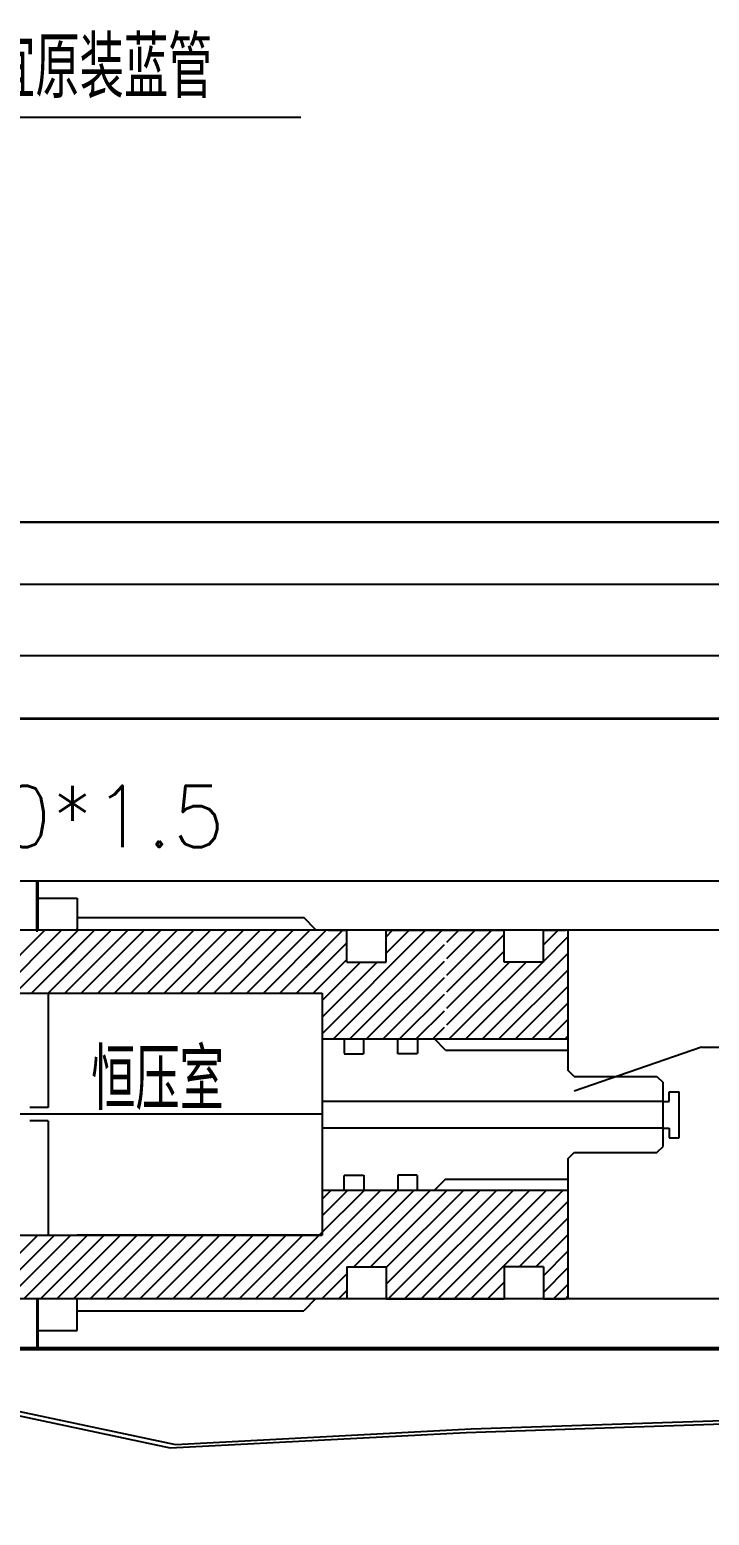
# Model space of a CAD drawing. Header units: millimetres. Extents: x -58888 to 139371, y -43158 to 38068.
# Drawn here: x 78518 to 84048, y 21865 to 33959 of the extents above; entities that cross this region are included whole.
import ezdxf

# ---------------------------------------------------------------- set-up
doc = ezdxf.new("R2010")
doc.units = ezdxf.units.MM
doc.linetypes.add('HIDDEN', pattern=[9.525, 6.35, -3.175])
doc.layers.add('图层2', color=108, linetype='Continuous')
doc.styles.get("Standard").update_dxf_attribs({"font": 'txt', "bigfont": 'gbcbig.shx'})

msp = doc.modelspace()

# ---------------------------------------------------------------- hatches: boundary and pattern name
at = {"layer": '图层2', "linetype": 'ByBlock'}
h = msp.add_hatch(dxfattribs=at)
h.set_pattern_fill('ANSI31', color=4, scale=100, angle=65)
h.set_pattern_definition([(110, (-788066.6, 274993.84), (-298.35241, -108.5914), [])])
h.paths.add_polyline_path([(65836.96, 20165.586, -0.242813426), (66394.82, 20483.373), (69706.895, 20620.57, -0.609252007), (70322.698, 19539.556), (68887.181, 17332.071, -0.322778908), (68123.999, 17036.263), (65033.983, 17840.674, -0.376479453), (64760.611, 18510.416)], flags=16)
h.paths.add_polyline_path([(70467.917, 17378.257), (72458.881, 20439.888, -0.242813426), (73016.741, 20757.675), (77238.842, 20932.568, -0.609252007), (77854.644, 19851.555), (75155.142, 15700.359, -0.322778908), (74391.96, 15404.551), (70878.398, 16319.222, -0.511968469)], flags=16)
h.paths.add_polyline_path([(76735.877, 15746.546), (79990.827, 20751.887, -0.242813426), (80548.687, 21069.673), (86761.762, 21327.039, -0.296342526), (87963.55, 20449.066, -0.201213631), (87933.875, 19001.917), (87126.639, 17509.034, 0.092385192), (85440.753, 14144.335, -0.34522848), (83286.079, 13089.182), (77146.358, 14687.51, -0.511968469)], flags=16)
h.paths.add_polyline_path([(60363.725, 23775.99), (59706.529, 23696.48, 0.345162234), (59008.46, 22998.808, 0.151565721), (59559.143, 19970.45, -0.115864056), (60331.189, 15629.365, 0.213121071), (60802.686, 12587.167, 0.248717019), (61051.01, 12455.497), (61733.305, 12455.497)])
edge = h.paths.add_edge_path()
edge.add_line((100600.551, 20009.2), (100600.551, 20609.2))
edge.add_line((100600.551, 20609.2), (100799.903, 20609.2))
edge.add_line((100799.903, 20609.2), (100799.903, 21647.271))
edge.add_line((100799.903, 21647.271), (97558, 21647.271))
edge.add_line((97558, 21647.271), (97558, 21151.34))
edge.add_line((97558, 21151.34), (98100.103, 21151.34))
edge.add_arc((98100.103, 20851.34), 300, 45.0173803, 90, ccw=False)
edge.add_line((98312.171, 21063.536), (98461.673, 20914.124))
edge.add_arc((98249.606, 20701.928), 300, 3.4703282, 45.0173803, ccw=False)
edge.add_line((98549.055, 20720.087), (98599.202, 19893.166))
edge.add_arc((98299.752, 19875.006), 300, -36.114949, 3.4703282, ccw=False)
edge.add_line((98542.103, 19698.184), (97583.12, 18383.811))
edge.add_arc((97340.769, 18560.633), 300, 270, 323.885051, ccw=False)
edge.add_line((97340.769, 18260.633), (94965.958, 18260.633))
edge.add_arc((94965.958, 18560.633), 300, 209.6387518, 270, ccw=False)
edge.add_line((94705.21, 18412.274), (93904.335, 19819.852))
edge.add_arc((94165.083, 19968.211), 300, 183.3685003, 209.6387518, ccw=False)
edge.add_line((93865.601, 19950.584), (93845.849, 20286.173))
edge.add_arc((94145.33, 20303.8), 300, 134.9825485, 183.3685003, ccw=False)
edge.add_line((93933.263, 20515.997), (94481.136, 21063.536))
edge.add_arc((94693.203, 20851.34), 300, 90, 134.9825485, ccw=False)
edge.add_line((94693.203, 21151.34), (95158, 21151.34))
edge.add_line((95158, 21151.34), (95158, 21647.271))
edge.add_line((95158, 21647.271), (63473.898, 21647.271))
edge.add_line((63473.898, 21647.271), (63473.898, 22586.199))
edge.add_line((63473.898, 22586.199), (61514.641, 22586.199))
edge.add_line((61514.641, 22586.199), (61514.641, 24065.435))
edge.add_line((61514.641, 24065.435), (60526.306, 24065.435))
edge.add_line((60526.306, 24065.435), (60363.725, 23775.99))
edge.add_line((60363.725, 23775.99), (61733.305, 12455.497))
edge.add_line((61733.305, 12455.497), (65042.225, 12455.497))
edge.add_line((65042.225, 12455.497), (65058.321, 12586.972))
edge.add_arc((66708.861, 13721.172), 2002.672, 82.8797516, 214.4956419, ccw=False)
edge.add_line((66957.097, 15708.4), (83975.687, 11278.022))
edge.add_line((83975.687, 11278.022), (90632.29, 11278.022))
edge.add_arc((90632.29, 11378.022), 100, 270, 369.2135186)
edge.add_arc((105659.748, 13815.578), 15123.869, 161.012335, 189.2135186, ccw=False)
edge.add_arc((92523.9, 18367.017), 1222.248, 34.2506382, 162.4117108, ccw=False)
edge.add_line((93534.189, 19054.915), (94183.078, 17914.462))
edge.add_arc((94791.49, 18260.633), 700, 209.6387518, 270)
edge.add_line((94791.49, 17560.633), (97493.248, 17560.633))
edge.add_arc((97493.248, 18260.633), 700, 270, 323.885051)
edge.add_line((98058.733, 17848.048), (99425.835, 19721.785))
edge.add_arc((99991.321, 19309.2), 700, 90, 143.885051, ccw=False)
edge.add_line((99991.321, 20009.2), (100600.551, 20009.2))
h.paths.add_polyline_path([(114122.131, 20009.2), (116363.725, 22584.872), (116363.725, 23214.828), (101749.903, 23214.828), (101749.903, 21647.271), (101399.903, 21647.271), (101399.903, 20609.2), (101600.551, 20609.2), (101600.551, 20009.2)])

# ---------------------------------------------------------------- linework, layer by layer
msp.add_line((74281.636, 33248.042), (80723.812, 33248.042))
at = {"color": 6}
for p, q in [((78577.009, 26630.485), (78577.009, 27030.485)), ((78577.009, 26890.485), (78905.278, 26890.485)), ((78905.278, 26890.485), (78905.278, 26630.485)), ((82878.091, 26627.787), (78897.009, 26630.491)), ((74745.314, 26115.491), (80898.091, 26115.491)), ((78668.206, 26115.491), (78668.206, 25183.765)), ((78668.206, 25183.765), (78518.206, 25183.765)), ((78668.206, 25077.217), (78518.206, 25077.217)), ((78668.206, 25077.217), (78668.206, 24145.491)), ((80898.091, 24145.491), (78905.278, 24145.491)), ((78577.009, 23630.496), (78577.009, 23230.496)), ((78905.278, 23370.496), (78905.278, 23630.496)), ((78577.009, 23370.496), (78905.278, 23370.496))]:
    msp.add_line(p, q, dxfattribs=at)
at = {"color": 1}
for p, q in [((83984.759, 25676.125), (82948.828, 25317.507)), ((83984.759, 25676.125), (87502.819, 25676.125)), ((83721.574, 25232.787), (83721.574, 25312.787)), ((83721.574, 25312.787), (83801.574, 25312.787)), ((83801.574, 24937.787), (83801.574, 25312.787)), ((83671.574, 25232.787), (80898.091, 25232.787)), ((83671.574, 25232.787), (83721.574, 25232.787)), ((80898.091, 25130.491), (73894.591, 25130.491)), ((83671.574, 25017.787), (80898.091, 25017.787)), ((83671.574, 25017.787), (83721.574, 25017.787)), ((83721.574, 25017.787), (83721.574, 24937.787)), ((83721.574, 24937.787), (83801.574, 24937.787)), ((78034.322, 22759.134), (79660.508, 22415.375)), ((78077.354, 22786.488), (79703.54, 22442.729)), ((82068.515, 22540.378), (84851.795, 22634.131)), ((82111.547, 22567.732), (84894.827, 22661.484)), ((79660.508, 22415.375), (82068.515, 22540.378)), ((79703.54, 22442.729), (82111.547, 22567.732))]:
    msp.add_line(p, q, dxfattribs=at)
at = {"layer": '图层2', "color": 2, "linetype": 'ByBlock'}
for p, q in [((70894.591, 29953.573), (123826.116, 29953.573)), ((70894.591, 28353.573), (123826.116, 28353.573)), ((74898.091, 27030.491), (129898.091, 27030.491)), ((78577.009, 27030.485), (78577.009, 26615.485)), ((78585.278, 27030.491), (78585.278, 26630.491)), ((78585.278, 26630.491), (78585.278, 27030.485)), ((74898.091, 26630.491), (129898.091, 26630.491)), ((74745.314, 26115.491), (80898.091, 26115.491)), ((74745.314, 24145.491), (80898.091, 24145.491)), ((74898.091, 23630.491), (129898.091, 23630.491)), ((78585.278, 23230.491), (78585.278, 23630.491)), ((78585.278, 23630.491), (78585.278, 23230.496)), ((74898.091, 23230.491), (129898.091, 23230.491))]:
    msp.add_line(p, q, dxfattribs=at)
at = {"layer": '图层2', "color": 3, "linetype": 'ByBlock'}
for p, q in [((72724.591, 29949.69), (123744.591, 29949.69)), ((72724.591, 28349.69), (123744.591, 28349.69))]:
    msp.add_line(p, q, dxfattribs=at)
at = {"layer": '图层2', "color": 6, "linetype": 'ByBlock'}
for p, q in [((78585.278, 27030.485), (78585.278, 26630.491)), ((80948.091, 26627.787), (81098.091, 26627.787)), ((81098.091, 26367.787), (81098.091, 26627.787)), ((81418.091, 26627.787), (82378.091, 26627.787)), ((81418.091, 26367.787), (81418.091, 26627.787)), ((82378.091, 26367.787), (82378.091, 26627.787)), ((82698.091, 26627.787), (82878.091, 26627.787)), ((82698.091, 26367.787), (82698.091, 26627.787)), ((82898.091, 26630.491), (82898.091, 25487.787)), ((81098.091, 26367.787), (81418.091, 26367.787)), ((82698.091, 26367.787), (82378.091, 26367.787)), ((80898.091, 26115.491), (80898.091, 24145.491)), ((80898.091, 26115.491), (80898.091, 24145.491)), ((80898.091, 25742.787), (82898.091, 25742.787)), ((81902.446, 25652.787), (82898.091, 25652.787)), ((82948.091, 25437.787), (82898.091, 25487.787)), ((82948.091, 25437.787), (83621.574, 25437.787)), ((83621.574, 25437.787), (83671.574, 25387.787)), ((83671.574, 24867.787), (83671.574, 25387.787)), ((82898.091, 24767.787), (82948.091, 24817.787)), ((82948.091, 24817.787), (83621.574, 24817.787)), ((83621.574, 24817.787), (83671.574, 24867.787)), ((82898.091, 24767.787), (82898.091, 23630.491)), ((81902.446, 24602.787), (82898.091, 24602.787)), ((80898.091, 24512.787), (82898.091, 24512.787)), ((81098.091, 23887.787), (81418.091, 23887.787)), ((81098.091, 23887.787), (81098.091, 23627.787)), ((81418.091, 23887.787), (81418.091, 23627.787)), ((82698.091, 23887.787), (82378.091, 23887.787)), ((82378.091, 23887.787), (82378.091, 23627.787)), ((82698.091, 23887.787), (82698.091, 23627.787)), ((78585.278, 23630.491), (78585.278, 23230.485)), ((81418.091, 23627.787), (82378.091, 23627.787)), ((82698.091, 23627.787), (82878.091, 23627.787)), ((82878.091, 23627.787), (82898.091, 23647.787))]:
    msp.add_line(p, q, dxfattribs=at)
at = {"layer": '图层2', "color": 4, "linetype": 'ByBlock'}
for p, q in [((78905.278, 26730.491), (80747.466, 26730.491)), ((80847.466, 26630.491), (80747.466, 26730.491)), ((78129.391, 26115.491), (78641.687, 26627.787)), ((78264.094, 26115.491), (78776.39, 26627.787)), ((78398.798, 26115.491), (78911.094, 26627.787)), ((78533.502, 26115.491), (79045.798, 26627.787)), ((78585.278, 26167.266), (79045.798, 26627.787)), ((78668.206, 26115.491), (79180.502, 26627.787)), ((78745.798, 26327.787), (79045.798, 26627.787)), ((78802.91, 26115.491), (79315.206, 26627.787)), ((78937.614, 26115.491), (79449.91, 26627.787)), ((79072.317, 26115.491), (79584.613, 26627.787)), ((79207.021, 26115.491), (79719.317, 26627.787)), ((79341.725, 26115.491), (79854.021, 26627.787)), ((79476.429, 26115.491), (79988.725, 26627.787)), ((79611.133, 26115.491), (80123.429, 26627.787)), ((79745.837, 26115.491), (80258.133, 26627.787)), ((79880.54, 26115.491), (80392.836, 26627.787)), ((80015.244, 26115.491), (80527.54, 26627.787)), ((80149.948, 26115.491), (80662.244, 26627.787)), ((80284.652, 26115.491), (80796.948, 26627.787)), ((80419.356, 26115.491), (80931.652, 26627.787)), ((80554.06, 26115.491), (81066.356, 26627.787)), ((80766.356, 26327.787), (81066.356, 26627.787)), ((80898.091, 25786.003), (81739.875, 26627.787)), ((80989.579, 25742.787), (81874.579, 26627.787)), ((81418.091, 26575.411), (81470.467, 26627.787)), ((81418.091, 26440.707), (81605.171, 26627.787)), ((81913.091, 26531.595), (82009.283, 26627.787)), ((81913.091, 26396.891), (82143.986, 26627.787)), ((81913.091, 26262.188), (82278.69, 26627.787)), ((82698.091, 26508.372), (82817.506, 26627.787)), ((78668.206, 26115.491), (79077.533, 26524.818)), ((80688.764, 26115.491), (81098.091, 26524.818)), ((81124.283, 25742.787), (81893.091, 26511.595)), ((81913.091, 26127.484), (82378.091, 26592.484)), ((82698.091, 26373.668), (82898.091, 26573.668)), ((80823.467, 26115.491), (81098.091, 26390.114)), ((80898.091, 26055.411), (81210.467, 26367.787)), ((80898.091, 25920.707), (81345.171, 26367.787)), ((81258.986, 25742.787), (81893.091, 26376.891)), ((81913.091, 25992.78), (82378.091, 26457.78)), ((81913.091, 25858.076), (82422.802, 26367.787)), ((81932.506, 25742.787), (82557.506, 26367.787)), ((82067.209, 25742.787), (82692.209, 26367.787)), ((82201.913, 25742.787), (82898.091, 26438.965)), ((82336.617, 25742.787), (82898.091, 26304.261)), ((81393.69, 25742.787), (81893.091, 26242.188)), ((82471.321, 25742.787), (82898.091, 26169.557)), ((81528.394, 25742.787), (81893.091, 26107.484)), ((82606.025, 25742.787), (82898.091, 26034.853)), ((81663.098, 25742.787), (81893.091, 25972.78)), ((82740.729, 25742.787), (82898.091, 25900.149)), ((81797.802, 25742.787), (81893.091, 25838.076)), ((82875.433, 25742.787), (82898.091, 25765.445)), ((81766.091, 25742.787), (82898.091, 25742.787)), ((81902.446, 25652.787), (81812.446, 25742.787)), ((81902.446, 24602.787), (81812.446, 24512.787)), ((80628.433, 23630.491), (81510.729, 24512.787)), ((80763.137, 23630.491), (81645.433, 24512.787)), ((80874.025, 24145.491), (81241.321, 24512.787)), ((80898.091, 24438.965), (80971.913, 24512.787)), ((80898.091, 24304.261), (81106.617, 24512.787)), ((80898.091, 24034.853), (81376.025, 24512.787)), ((81155.136, 23887.787), (81780.136, 24512.787)), ((81289.84, 23887.787), (81914.84, 24512.787)), ((81418.091, 23881.334), (82049.544, 24512.787)), ((81418.091, 23746.63), (82184.248, 24512.787)), ((81433.952, 23627.787), (82318.952, 24512.787)), ((81568.656, 23627.787), (82453.656, 24512.787)), ((81703.359, 23627.787), (82588.359, 24512.787)), ((81838.063, 23627.787), (82723.063, 24512.787)), ((81972.767, 23627.787), (82857.767, 24512.787)), ((82107.471, 23627.787), (82898.091, 24418.407)), ((82502.175, 23887.787), (82898.091, 24283.703)), ((78071.764, 23633.195), (78584.06, 24145.491)), ((78206.468, 23633.195), (78718.764, 24145.491)), ((78338.467, 23630.491), (78853.467, 24145.491)), ((78341.171, 23633.195), (78853.467, 24145.491)), ((78475.875, 23633.195), (78988.171, 24145.491)), ((78610.579, 23633.195), (79122.875, 24145.491)), ((78745.283, 23633.195), (79257.579, 24145.491)), ((78879.987, 23633.195), (79392.283, 24145.491)), ((79011.987, 23630.491), (79526.987, 24145.491)), ((79149.394, 23633.195), (79661.69, 24145.491)), ((79225.278, 24113.19), (79257.579, 24145.491)), ((79225.278, 23978.486), (79392.283, 24145.491)), ((79284.098, 23633.195), (79796.394, 24145.491)), ((79418.802, 23633.195), (79931.098, 24145.491)), ((79553.506, 23633.195), (80065.802, 24145.491)), ((79688.21, 23633.195), (80200.506, 24145.491)), ((79822.914, 23633.195), (80335.21, 24145.491)), ((79957.617, 23633.195), (80469.913, 24145.491)), ((80092.321, 23633.195), (80604.617, 24145.491)), ((80227.025, 23633.195), (80739.321, 24145.491)), ((80361.729, 23633.195), (80874.025, 24145.491)), ((82636.879, 23887.787), (82898.091, 24148.999)), ((80496.433, 23633.195), (80905.76, 24042.522)), ((82698.091, 23814.295), (82898.091, 24014.295)), ((78905.278, 23658.486), (79132.283, 23885.491)), ((80897.84, 23630.491), (81098.091, 23830.741)), ((82698.091, 23679.592), (82898.091, 23879.592)), ((82242.175, 23627.787), (82378.091, 23763.703)), ((82780.99, 23627.787), (82898.091, 23744.888)), ((80847.466, 23630.491), (80747.466, 23530.491)), ((81029.84, 23627.787), (81098.091, 23696.038)), ((82376.879, 23627.787), (82378.091, 23628.999)), ((78905.278, 23530.491), (80747.466, 23530.491))]:
    msp.add_line(p, q, dxfattribs=at)
at = {"layer": '图层2', "color": 1, "linetype": 'HIDDEN', "ltscale": 0.2}
for p, q in [((81077.7, 25742.787), (81077.7, 25622.787)), ((81237.7, 25622.787), (81237.7, 25742.787)), ((81513.901, 25622.787), (81513.901, 25742.787)), ((81673.901, 25742.787), (81673.901, 25622.787)), ((81077.7, 25622.787), (81237.7, 25622.787)), ((81673.901, 25622.787), (81513.901, 25622.787)), ((81077.7, 24512.787), (81077.7, 24632.787)), ((81077.7, 24632.787), (81237.7, 24632.787)), ((81237.7, 24632.787), (81237.7, 24512.787)), ((81673.901, 24632.787), (81513.901, 24632.787)), ((81513.901, 24632.787), (81513.901, 24512.787)), ((81673.901, 24512.787), (81673.901, 24632.787))]:
    msp.add_line(p, q, dxfattribs=at)
at = {"layer": '图层2', "color": 1, "linetype": 'HIDDEN', "ltscale": 0.5}
msp.add_line((73994.591, 23214.828), (116363.725, 23214.828), dxfattribs=at)
at = {"layer": '图层2', "color": 1, "linetype": 'ByBlock'}
for points in [[(123826.116, 29441.619), (71682.723, 29441.619), (71682.723, 29576.619), (71522.723, 29576.619), (71522.723, 29441.619), (70946.116, 29441.619)], [(123826.116, 28861.619), (71682.723, 28861.619), (71682.723, 28726.619), (71522.723, 28726.619), (71522.723, 28861.619), (70946.116, 28861.619)]]:
    msp.add_lwpolyline(points, dxfattribs=at)

# ---------------------------------------------------------------- texts
at = {"layer": '图层2', "color": 6}
for s, p in [('固定水管修改方案,适宜原装蓝管', (74750.783, 33403.226)), ('礼花电磁阀30*1.5', (76036.384, 27305.006)), ('恒压室', (79018.192, 25163.579))]:
    msp.add_text(s, height=500, dxfattribs=at).set_placement(p)

doc.saveas('drawing.dxf')
